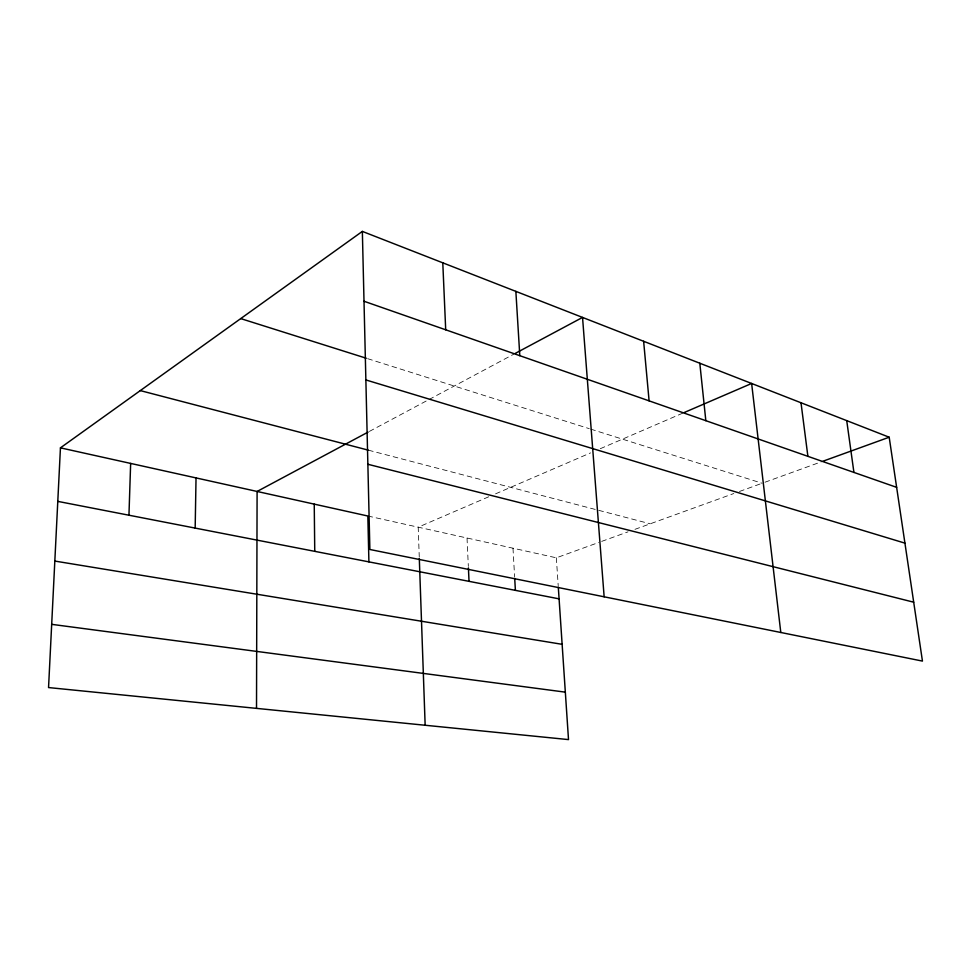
<?xml version="1.0" encoding="UTF-8"?>
<svg xmlns="http://www.w3.org/2000/svg" width="971" height="971" viewBox="0 0 971 971"><rect width="100%" height="100%" fill="white"/><g stroke="black" fill="none" stroke-linecap="round" stroke-linejoin="round"><path stroke-width="0.73" stroke-dasharray="4.86 3.64" d="M369.393 431.403L427.762 400.186M429.085 399.482L513.841 354.148M488.716 496.788L418.21 527.18L419.254 556.905M495.574 493.838L590.55 452.899M600.272 448.711L684.154 412.554M367.839 516.014L556.347 557.815L598.84 542.425M601.668 541.393L628.031 531.841M634.973 529.329L733.797 493.523M739.465 491.472L760.718 483.764M764.978 482.223L823.117 461.164M368.458 450.192L650.23 523.794M367.657 358.675L589.263 428.66M590.708 429.121L762.138 483.255M556.347 557.815L558.204 585.671M512.991 548.202L514.618 576.81M467.027 538.007L468.338 566.396"/><path stroke-width="1.46" d="M256.514 708.369L257.097 491.46L368.07 432.107M195.171 528.09L196.033 477.914M128.949 515.213L130.648 463.422M362.353 231.401L369.878 549.489L922.45 661.093L889.193 437.217L362.353 231.401L60.445 447.849L48.55 687.565L568.508 739.599L558.301 587.127M515.164 353.444L582.539 317.42L604.144 596.801M684.154 412.554L751.627 383.472L780.793 632.485M823.117 461.164L889.193 437.217M51.694 624.341L565.34 692.153M54.825 561.068L562.136 644.319M57.787 501.376L559.09 598.852M60.445 447.849L367.839 516.014L368.907 561.869M367.863 464.272L913.699 602.202M140.297 390.597L368.458 450.192M365.873 379.94L904.936 543.141M240.735 318.597L366.249 358.226M364.004 301.253L896.646 487.345M846.724 420.625L853.922 472.416M801.002 402.759L807.884 456.334M699.8 363.227L705.832 420.674M643.627 341.282L649.101 400.853M515.856 291.373L519.801 355.689M514.703 578.315L515.395 590.356M468.41 567.901L469.029 581.35M442.788 262.825L445.701 329.8M419.302 558.386L425.152 725.252M314.24 504.131L314.75 551.346"/></g></svg>
